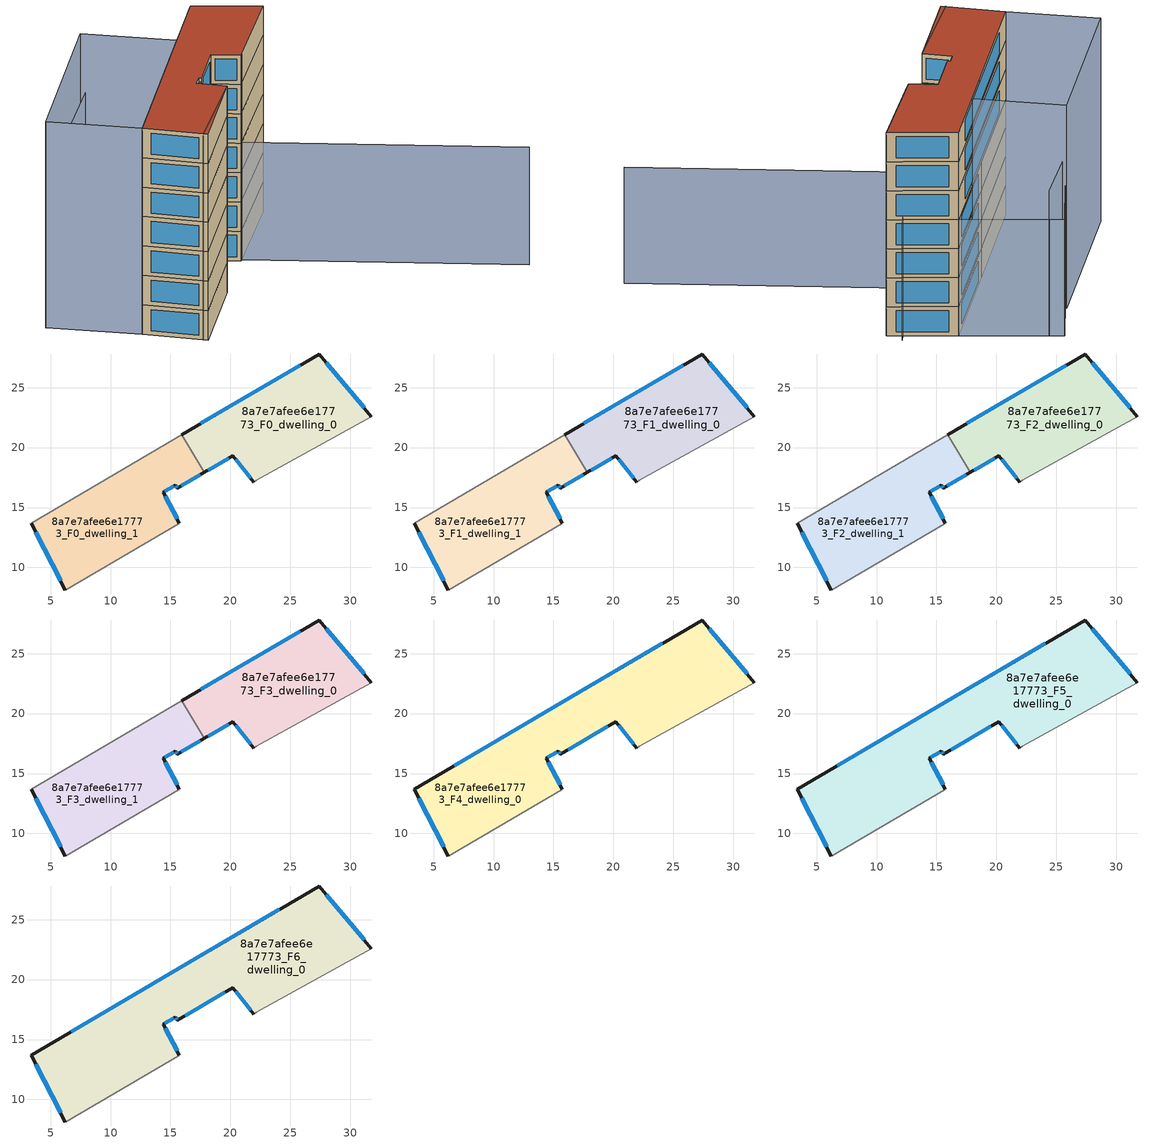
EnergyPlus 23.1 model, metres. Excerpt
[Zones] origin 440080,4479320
8a7e7afee6e17773_F0_dwelling_0
 floor ground (EU_floor_Construction): 27.41,27.81 31.77,22.58 22.17,17.26 21.94,17.13 20.19,19.32 17.81,17.93 15.96,21.09 z0
 wall outside (EU_wall_Construction): 17.81,17.93 20.19,19.32 21.94,17.13 / 31.77,22.58 27.41,27.81 15.96,21.09 z0:3
 wall adiabatic (EU_wall_Construction): 21.94,17.13 22.17,17.26 31.77,22.58 z0:3
 wall to 8a7e7afee6e17773_F0_dwelling_1 (EU_wall_Construction): 15.96,21.09 17.81,17.93 z0:3
 window (EU_Window_Construction): 20.43,19.02 21.7,17.43 / 18.14,18.12 19.86,19.13 / 25.82,26.88 17.55,22.02 / 31.16,23.3 28.01,27.08 z0.42:2.58
8a7e7afee6e17773_F0_dwelling_1
 floor ground (EU_floor_Construction): 15.96,21.09 17.81,17.93 15.58,16.61 15.4,16.85 14.4,16.29 15.75,13.68 15.69,13.64 6.24,8.12 3.37,13.7 z0
 wall outside (EU_wall_Construction): 15.75,13.68 14.4,16.29 15.4,16.85 15.58,16.61 17.81,17.93 / 3.37,13.7 6.24,8.12 z0:3
 wall adiabatic (EU_wall_Construction): 6.24,8.12 15.69,13.64 15.75,13.68 / 15.96,21.09 3.37,13.7 z0:3
 window (EU_Window_Construction): 15.43,16.82 15.55,16.65 / 14.54,16.37 15.26,16.77 / 15.56,14.04 14.58,15.93 / 3.77,12.93 5.84,8.89 / 15.89,16.8 17.5,17.74 z0.42:2.58
8a7e7afee6e17773_F1_dwelling_0
 floor to 8a7e7afee6e17773_F0_dwelling_0 (EU_floor_Construction): 27.41,27.81 31.77,22.58 22.17,17.26 21.94,17.13 20.19,19.32 17.81,17.93 15.96,21.09 z3
 wall outside (EU_wall_Construction): 17.81,17.93 20.19,19.32 21.94,17.13 / 31.77,22.58 27.41,27.81 15.96,21.09 z3:6
 wall adiabatic (EU_wall_Construction): 21.94,17.13 22.17,17.26 31.77,22.58 z3:6
 wall to 8a7e7afee6e17773_F1_dwelling_1 (EU_wall_Construction): 15.96,21.09 17.81,17.93 z3:6
 window (EU_Window_Construction): 20.43,19.02 21.7,17.43 / 18.14,18.12 19.86,19.13 / 25.82,26.88 17.55,22.02 / 31.16,23.3 28.01,27.08 z3.42:5.58
8a7e7afee6e17773_F1_dwelling_1
 floor to 8a7e7afee6e17773_F0_dwelling_1 (EU_floor_Construction): 15.96,21.09 17.81,17.93 15.58,16.61 15.4,16.85 14.4,16.29 15.75,13.68 15.69,13.64 6.24,8.12 3.37,13.7 z3
 wall outside (EU_wall_Construction): 15.75,13.68 14.4,16.29 15.4,16.85 15.58,16.61 17.81,17.93 / 3.37,13.7 6.24,8.12 z3:6
 wall adiabatic (EU_wall_Construction): 6.24,8.12 15.69,13.64 15.75,13.68 / 15.96,21.09 3.37,13.7 z3:6
 window (EU_Window_Construction): 15.43,16.82 15.55,16.65 / 14.54,16.37 15.26,16.77 / 15.56,14.04 14.58,15.93 / 3.77,12.93 5.84,8.89 / 15.89,16.8 17.5,17.74 z3.42:5.58
8a7e7afee6e17773_F2_dwelling_0
 floor to 8a7e7afee6e17773_F1_dwelling_0 (EU_floor_Construction): 27.41,27.81 31.77,22.58 22.17,17.26 21.94,17.13 20.19,19.32 17.81,17.93 15.96,21.09 z6
 wall outside (EU_wall_Construction): 17.81,17.93 20.19,19.32 21.94,17.13 / 31.77,22.58 27.41,27.81 15.96,21.09 z6:9
 wall adiabatic (EU_wall_Construction): 21.94,17.13 22.17,17.26 31.77,22.58 z6:9
 wall to 8a7e7afee6e17773_F2_dwelling_1 (EU_wall_Construction): 15.96,21.09 17.81,17.93 z6:9
 window (EU_Window_Construction): 20.43,19.02 21.7,17.43 / 18.14,18.12 19.86,19.13 / 25.82,26.88 17.55,22.02 / 31.16,23.3 28.01,27.08 z6.42:8.58
8a7e7afee6e17773_F2_dwelling_1
 floor to 8a7e7afee6e17773_F1_dwelling_1 (EU_floor_Construction): 15.96,21.09 17.81,17.93 15.58,16.61 15.4,16.85 14.4,16.29 15.75,13.68 15.69,13.64 6.24,8.12 3.37,13.7 z6
 wall outside (EU_wall_Construction): 15.75,13.68 14.4,16.29 15.4,16.85 15.58,16.61 17.81,17.93 / 3.37,13.7 6.24,8.12 z6:9
 wall adiabatic (EU_wall_Construction): 6.24,8.12 15.69,13.64 15.75,13.68 / 15.96,21.09 3.37,13.7 z6:9
 window (EU_Window_Construction): 15.43,16.82 15.55,16.65 / 14.54,16.37 15.26,16.77 / 15.56,14.04 14.58,15.93 / 3.77,12.93 5.84,8.89 / 15.89,16.8 17.5,17.74 z6.42:8.58
8a7e7afee6e17773_F3_dwelling_0
 floor to 8a7e7afee6e17773_F2_dwelling_0 (EU_floor_Construction): 27.41,27.81 31.77,22.58 22.17,17.26 21.94,17.13 20.19,19.32 17.81,17.93 15.96,21.09 z9
 wall outside (EU_wall_Construction): 17.81,17.93 20.19,19.32 21.94,17.13 / 31.77,22.58 27.41,27.81 15.96,21.09 z9:12
 wall adiabatic (EU_wall_Construction): 21.94,17.13 22.17,17.26 31.77,22.58 z9:12
 wall to 8a7e7afee6e17773_F3_dwelling_1 (EU_wall_Construction): 15.96,21.09 17.81,17.93 z9:12
 window (EU_Window_Construction): 20.43,19.02 21.7,17.43 / 18.14,18.12 19.86,19.13 / 25.82,26.88 17.55,22.02 / 31.16,23.3 28.01,27.08 z9.42:11.58
8a7e7afee6e17773_F3_dwelling_1
 floor to 8a7e7afee6e17773_F2_dwelling_1 (EU_floor_Construction): 15.96,21.09 17.81,17.93 15.58,16.61 15.4,16.85 14.4,16.29 15.75,13.68 15.69,13.64 6.24,8.12 3.37,13.7 z9
 wall outside (EU_wall_Construction): 15.75,13.68 14.4,16.29 15.4,16.85 15.58,16.61 17.81,17.93 / 3.37,13.7 6.24,8.12 z9:12
 wall adiabatic (EU_wall_Construction): 6.24,8.12 15.69,13.64 15.75,13.68 / 15.96,21.09 3.37,13.7 z9:12
 window (EU_Window_Construction): 15.43,16.82 15.55,16.65 / 14.54,16.37 15.26,16.77 / 15.56,14.04 14.58,15.93 / 3.77,12.93 5.84,8.89 / 15.89,16.8 17.5,17.74 z9.42:11.58
8a7e7afee6e17773_F4_dwelling_0
 floor to 8a7e7afee6e17773_F3_dwelling_0 (EU_floor_Construction): 27.41,27.81 31.77,22.58 22.17,17.26 21.94,17.13 20.19,19.32 17.81,17.93 15.96,21.09 z12
 floor to 8a7e7afee6e17773_F3_dwelling_1 (EU_floor_Construction): 15.96,21.09 17.81,17.93 15.58,16.61 15.4,16.85 14.4,16.29 15.75,13.68 15.69,13.64 6.24,8.12 3.37,13.7 z12
 wall outside (EU_wall_Construction): 15.75,13.68 14.4,16.29 15.4,16.85 15.58,16.61 20.19,19.32 21.94,17.13 / 31.77,22.58 27.41,27.81 3.37,13.7 6.24,8.12 z12:15
 wall adiabatic (EU_wall_Construction): 21.94,17.13 22.17,17.26 31.77,22.58 / 6.24,8.12 15.69,13.64 15.75,13.68 z12:15
 window (EU_Window_Construction): 20.43,19.02 21.7,17.43 / 16.22,16.99 19.55,18.94 / 15.43,16.82 15.55,16.65 / 14.54,16.37 15.26,16.77 / 15.56,14.04 14.58,15.93 / 3.77,12.93 5.84,8.89 / 24.07,25.85 6.71,15.66 / 31.16,23.3 28.01,27.08 z12.42:14.58
8a7e7afee6e17773_F5_dwelling_0
 floor to 8a7e7afee6e17773_F4_dwelling_0 (EU_floor_Construction): 27.41,27.81 31.77,22.58 22.17,17.26 21.94,17.13 20.19,19.32 15.58,16.61 15.4,16.85 14.4,16.29 15.75,13.68 15.69,13.64 6.24,8.12 3.37,13.7 z15
 wall outside (EU_wall_Construction): 15.75,13.68 14.4,16.29 15.4,16.85 15.58,16.61 20.19,19.32 21.94,17.13 / 31.77,22.58 27.41,27.81 3.37,13.7 6.24,8.12 z15:18
 wall adiabatic (EU_wall_Construction): 21.94,17.13 22.17,17.26 31.77,22.58 / 6.24,8.12 15.69,13.64 15.75,13.68 z15:18
 window (EU_Window_Construction): 20.43,19.02 21.7,17.43 / 16.22,16.99 19.55,18.94 / 15.43,16.82 15.55,16.65 / 14.54,16.37 15.26,16.77 / 15.56,14.04 14.58,15.93 / 3.77,12.93 5.84,8.89 / 24.07,25.85 6.71,15.66 / 31.16,23.3 28.01,27.08 z15.42:17.58
8a7e7afee6e17773_F6_dwelling_0
 floor to 8a7e7afee6e17773_F5_dwelling_0 (EU_floor_Construction): 27.41,27.81 31.77,22.58 22.17,17.26 21.94,17.13 20.19,19.32 15.58,16.61 15.4,16.85 14.4,16.29 15.75,13.68 15.69,13.64 6.24,8.12 3.37,13.7 z18
 wall outside (EU_wall_Construction): 15.75,13.68 14.4,16.29 15.4,16.85 15.58,16.61 20.19,19.32 21.94,17.13 / 31.77,22.58 27.41,27.81 3.37,13.7 6.24,8.12 z18:21
 wall adiabatic (EU_wall_Construction): 21.94,17.13 22.17,17.26 31.77,22.58 / 6.24,8.12 15.69,13.64 15.75,13.68 z18:21
 window (EU_Window_Construction): 20.43,19.02 21.7,17.43 / 16.22,16.99 19.55,18.94 / 15.43,16.82 15.55,16.65 / 14.54,16.37 15.26,16.77 / 15.56,14.04 14.58,15.93 / 3.77,12.93 5.84,8.89 / 24.07,25.85 6.71,15.66 / 31.16,23.3 28.01,27.08 z18.42:20.58
 roof outside (EU_roof_Construction): 22.17,17.26 31.77,22.58 27.41,27.81 3.37,13.7 6.24,8.12 15.69,13.64 15.75,13.68 14.4,16.29 15.4,16.85 15.58,16.61 20.19,19.32 21.94,17.13 z21
shading: 38.3,-4.09 22.17,17.26 / 22.17,17.26 31.58,24.37 / 21.1,35.54 27.41,27.81 / 27.41,27.81 21.44,22.93 / 21.44,22.93 15.12,30.66 / 15.12,30.66 21.1,35.54 z0:12; 6.03,8.53 15.69,13.64 / 20.68,23.88 3.37,13.7 / 3.37,13.7 -1.22,21.51 / -1.22,21.51 16.09,31.69 / 16.09,31.69 20.68,23.88 z0:21; 21.99,34.43 1.12,22.89 z0:15
[Building]
EU S2 Campaign: North Axis=0; Terrain=City; Solar Distribution=FullExterior
[Site:Location]
Madrid: Latitude=40.5; Longitude=-3.5; Time Zone=1; Elevation=609
[SizingPeriod:WeatherFileDays]
AnnualSizingPeriod: Begin Month=1; Begin Day of Month=1; End Month=12; End Day of Month=31; Day of Week for Start Day=Monday; Use Weather File Daylight Saving Period=No; Use Weather File Rain and Snow Indicators=No
[MATERIAL]
EU_InternalMass_Material: Roughness=MediumRough; Thickness=0.1; Conductivity=1; Density=1800; Specific Heat=900; Thermal Absorptance=0.9; Solar Absorptance=0.7; Visible Absorptance=0.7
[MATERIAL:NOMASS] Roughness=MediumRough; Thermal Absorptance=0.9; Solar Absorptance=0.7; Visible Absorptance=0.7
Name | Thermal Resistance
EU_wall_NoMass | 1.60022
EU_roof_NoMass | 1.57597
EU_floor_NoMass | 0.470652
[WINDOWMATERIAL:SIMPLEGLAZINGSYSTEM]
EU_Window_SimpleGlazing: UFactor=3.28802; Solar Heat Gain Coefficient=0.85; Visible Transmittance=0.85
[CONSTRUCTION]
EU_wall_Construction: EU_wall_NoMass
EU_roof_Construction: EU_roof_NoMass
EU_floor_Construction: EU_floor_NoMass
EU_InternalMass_Construction: EU_InternalMass_Material
EU_Window_Construction: EU_Window_SimpleGlazing
[ZONE] Type=1; Multiplier=1; Ceiling Height=autocalculate; Floor Area=autocalculate; Part of Total Floor Area=Yes
Name | Volume
8a7e7afee6e17773_F0_dwelling_0 | 246.907
8a7e7afee6e17773_F1_dwelling_0; 8a7e7afee6e17773_F2_dwelling_0; 8a7e7afee6e17773_F3_dwelling_0 | 246.906
8a7e7afee6e17773_F4_dwelling_0 | 493.812
8a7e7afee6e17773_F5_dwelling_0; 8a7e7afee6e17773_F6_dwelling_0 | 493.837
8a7e7afee6e17773_F0_dwelling_1; 8a7e7afee6e17773_F1_dwelling_1; 8a7e7afee6e17773_F2_dwelling_1; 8a7e7afee6e17773_F3_dwelling_1 | 246.909
[INTERNALMASS] Construction=EU_InternalMass_Construction
Name | Zone or ZoneList | Surface Area
8a7e7afee6e17773_F0_dwelling_0_EU_InternalMass | 8a7e7afee6e17773_F0_dwelling_0 | 82.3021
8a7e7afee6e17773_F0_dwelling_1_EU_InternalMass | 8a7e7afee6e17773_F0_dwelling_1 | 82.303
8a7e7afee6e17773_F1_dwelling_0_EU_InternalMass | 8a7e7afee6e17773_F1_dwelling_0 | 82.3021
8a7e7afee6e17773_F1_dwelling_1_EU_InternalMass | 8a7e7afee6e17773_F1_dwelling_1 | 82.303
8a7e7afee6e17773_F2_dwelling_0_EU_InternalMass | 8a7e7afee6e17773_F2_dwelling_0 | 82.3021
8a7e7afee6e17773_F2_dwelling_1_EU_InternalMass | 8a7e7afee6e17773_F2_dwelling_1 | 82.303
8a7e7afee6e17773_F3_dwelling_0_EU_InternalMass | 8a7e7afee6e17773_F3_dwelling_0 | 82.3021
8a7e7afee6e17773_F3_dwelling_1_EU_InternalMass | 8a7e7afee6e17773_F3_dwelling_1 | 82.303
8a7e7afee6e17773_F4_dwelling_0_EU_InternalMass | 8a7e7afee6e17773_F4_dwelling_0 | 164.612
8a7e7afee6e17773_F5_dwelling_0_EU_InternalMass | 8a7e7afee6e17773_F5_dwelling_0 | 164.612
8a7e7afee6e17773_F6_dwelling_0_EU_InternalMass | 8a7e7afee6e17773_F6_dwelling_0 | 164.612
[OTHEREQUIPMENT] Fuel Type=Electricity; Design Level Calculation Method=Watts/Area; Power per Zone Floor Area=1; Fraction Latent=0; Fraction Radiant=0; Fraction Lost=0; Carbon Dioxide Generation Rate=0; EndUse Subcategory=EU_Step8_InternalGains
Name | Zone or ZoneList or Space or SpaceList | Schedule
EU_Step8_InternalGain_8a7e7afee6e17773_F0_dwelling_0_f000 | 8a7e7afee6e17773_F0_dwelling_0 | EU_Step8_GainSchedule_8a7e7afee6e17773_F0_dwelling_0_f000
EU_Step8_InternalGain_8a7e7afee6e17773_F0_dwelling_1_f000 | 8a7e7afee6e17773_F0_dwelling_1 | EU_Step8_GainSchedule_8a7e7afee6e17773_F0_dwelling_1_f000
EU_Step8_InternalGain_8a7e7afee6e17773_F1_dwelling_0_f000 | 8a7e7afee6e17773_F1_dwelling_0 | EU_Step8_GainSchedule_8a7e7afee6e17773_F1_dwelling_0_f000
EU_Step8_InternalGain_8a7e7afee6e17773_F1_dwelling_1_f000 | 8a7e7afee6e17773_F1_dwelling_1 | EU_Step8_GainSchedule_8a7e7afee6e17773_F1_dwelling_1_f000
EU_Step8_InternalGain_8a7e7afee6e17773_F2_dwelling_0_f000 | 8a7e7afee6e17773_F2_dwelling_0 | EU_Step8_GainSchedule_8a7e7afee6e17773_F2_dwelling_0_f000
EU_Step8_InternalGain_8a7e7afee6e17773_F2_dwelling_1_f000 | 8a7e7afee6e17773_F2_dwelling_1 | EU_Step8_GainSchedule_8a7e7afee6e17773_F2_dwelling_1_f000
EU_Step8_InternalGain_8a7e7afee6e17773_F3_dwelling_0_f000 | 8a7e7afee6e17773_F3_dwelling_0 | EU_Step8_GainSchedule_8a7e7afee6e17773_F3_dwelling_0_f000
EU_Step8_InternalGain_8a7e7afee6e17773_F3_dwelling_1_f000 | 8a7e7afee6e17773_F3_dwelling_1 | EU_Step8_GainSchedule_8a7e7afee6e17773_F3_dwelling_1_f000
EU_Step8_InternalGain_8a7e7afee6e17773_F4_dwelling_0_f000 | 8a7e7afee6e17773_F4_dwelling_0 | EU_Step8_GainSchedule_8a7e7afee6e17773_F4_dwelling_0_f000
EU_Step8_InternalGain_8a7e7afee6e17773_F5_dwelling_0_f000 | 8a7e7afee6e17773_F5_dwelling_0 | EU_Step8_GainSchedule_8a7e7afee6e17773_F5_dwelling_0_f000
EU_Step8_InternalGain_8a7e7afee6e17773_F6_dwelling_0_f000 | 8a7e7afee6e17773_F6_dwelling_0 | EU_Step8_GainSchedule_8a7e7afee6e17773_F6_dwelling_0_f000
[ZONEVENTILATION:DESIGNFLOWRATE] Schedule=EU_AlwaysOn; Design Flow Rate Calculation Method=AirChanges/Hour; Air Changes per Hour=0.480704; Ventilation Type=Natural; Fan Pressure Rise=0; Fan Total Efficiency=1; Constant Term Coefficient=1; Temperature Term Coefficient=0; Velocity Term Coefficient=0; Velocity Squared Term Coefficient=0; Minimum Indoor Temperature=-100; Maximum Indoor Temperature=100; Delta Temperature=-100; Minimum Outdoor Temperature=-100; Maximum Outdoor Temperature=100; Maximum Wind Speed=40
Name | Zone or ZoneList or Space or SpaceList
EU_ConstantAir_8a7e7afee6e17773_F0_dwelling_0 | 8a7e7afee6e17773_F0_dwelling_0
EU_ConstantAir_8a7e7afee6e17773_F0_dwelling_1 | 8a7e7afee6e17773_F0_dwelling_1
EU_ConstantAir_8a7e7afee6e17773_F1_dwelling_0 | 8a7e7afee6e17773_F1_dwelling_0
EU_ConstantAir_8a7e7afee6e17773_F1_dwelling_1 | 8a7e7afee6e17773_F1_dwelling_1
EU_ConstantAir_8a7e7afee6e17773_F2_dwelling_0 | 8a7e7afee6e17773_F2_dwelling_0
EU_ConstantAir_8a7e7afee6e17773_F2_dwelling_1 | 8a7e7afee6e17773_F2_dwelling_1
EU_ConstantAir_8a7e7afee6e17773_F3_dwelling_0 | 8a7e7afee6e17773_F3_dwelling_0
EU_ConstantAir_8a7e7afee6e17773_F3_dwelling_1 | 8a7e7afee6e17773_F3_dwelling_1
EU_ConstantAir_8a7e7afee6e17773_F4_dwelling_0 | 8a7e7afee6e17773_F4_dwelling_0
EU_ConstantAir_8a7e7afee6e17773_F5_dwelling_0 | 8a7e7afee6e17773_F5_dwelling_0
EU_ConstantAir_8a7e7afee6e17773_F6_dwelling_0 | 8a7e7afee6e17773_F6_dwelling_0
[HVACTEMPLATE:THERMOSTAT] Constant Heating Setpoint=20; Constant Cooling Setpoint=50
EU_HeatOnly_8a7e7afee6e17773_F0_dwelling_0; EU_HeatOnly_8a7e7afee6e17773_F0_dwelling_1; EU_HeatOnly_8a7e7afee6e17773_F1_dwelling_0; EU_HeatOnly_8a7e7afee6e17773_F1_dwelling_1; EU_HeatOnly_8a7e7afee6e17773_F2_dwelling_0; EU_HeatOnly_8a7e7afee6e17773_F2_dwelling_1; EU_HeatOnly_8a7e7afee6e17773_F3_dwelling_0; EU_HeatOnly_8a7e7afee6e17773_F3_dwelling_1; EU_HeatOnly_8a7e7afee6e17773_F4_dwelling_0; EU_HeatOnly_8a7e7afee6e17773_F5_dwelling_0; EU_HeatOnly_8a7e7afee6e17773_F6_dwelling_0
[HVACTEMPLATE:ZONE:IDEALLOADSAIRSYSTEM] System Availability Schedule=EU_AlwaysOn; Maximum Heating Supply Air Temperature=50; Minimum Cooling Supply Air Temperature=13; Maximum Heating Supply Air Humidity Ratio=0.0156; Minimum Cooling Supply Air Humidity Ratio=0.0077; Heating Limit=NoLimit; Cooling Limit=NoLimit; Heating Availability Schedule=EU_AlwaysOn; Cooling Availability Schedule=EU_CoolingOff; Dehumidification Control Type=ConstantSensibleHeatRatio; Cooling Sensible Heat Ratio=0.7; Dehumidification Setpoint=60; Humidification Control Type=None; Humidification Setpoint=30; Outdoor Air Method=None; Outdoor Air Flow Rate per Person=0.00944; Outdoor Air Flow Rate per Zone Floor Area=0; Outdoor Air Flow Rate per Zone=0; Demand Controlled Ventilation Type=None; Outdoor Air Economizer Type=NoEconomizer; Heat Recovery Type=None; Sensible Heat Recovery Effectiveness=0.7; Latent Heat Recovery Effectiveness=0.65
Name | Template Thermostat
8a7e7afee6e17773_F0_dwelling_0 | EU_HeatOnly_8a7e7afee6e17773_F0_dwelling_0
8a7e7afee6e17773_F0_dwelling_1 | EU_HeatOnly_8a7e7afee6e17773_F0_dwelling_1
8a7e7afee6e17773_F1_dwelling_0 | EU_HeatOnly_8a7e7afee6e17773_F1_dwelling_0
8a7e7afee6e17773_F1_dwelling_1 | EU_HeatOnly_8a7e7afee6e17773_F1_dwelling_1
8a7e7afee6e17773_F2_dwelling_0 | EU_HeatOnly_8a7e7afee6e17773_F2_dwelling_0
8a7e7afee6e17773_F2_dwelling_1 | EU_HeatOnly_8a7e7afee6e17773_F2_dwelling_1
8a7e7afee6e17773_F3_dwelling_0 | EU_HeatOnly_8a7e7afee6e17773_F3_dwelling_0
8a7e7afee6e17773_F3_dwelling_1 | EU_HeatOnly_8a7e7afee6e17773_F3_dwelling_1
8a7e7afee6e17773_F4_dwelling_0 | EU_HeatOnly_8a7e7afee6e17773_F4_dwelling_0
8a7e7afee6e17773_F5_dwelling_0 | EU_HeatOnly_8a7e7afee6e17773_F5_dwelling_0
8a7e7afee6e17773_F6_dwelling_0 | EU_HeatOnly_8a7e7afee6e17773_F6_dwelling_0
[SIZING:ZONE] Zone Cooling Design Supply Air Temperature Input Method=SupplyAirTemperature; Zone Cooling Design Supply Air Temperature=13; Zone Heating Design Supply Air Temperature Input Method=SupplyAirTemperature; Zone Heating Design Supply Air Temperature=50; Zone Cooling Design Supply Air Humidity Ratio=0.008; Zone Heating Design Supply Air Humidity Ratio=0.008; Cooling Design Air Flow Method=DesignDay; Cooling Design Air Flow Rate=0; Cooling Minimum Air Flow per Zone Floor Area=0.000762; Cooling Minimum Air Flow=0; Cooling Minimum Air Flow Fraction=0.2; Heating Design Air Flow Method=DesignDay; Heating Design Air Flow Rate=0; Heating Maximum Air Flow per Zone Floor Area=0.002032; Heating Maximum Air Flow=0.141576; Heating Maximum Air Flow Fraction=0.3; Account for Dedicated Outdoor Air System=No; Dedicated Outdoor Air System Control Strategy=NeutralSupplyAir; Dedicated Outdoor Air Low Setpoint Temperature for Design=autosize; Dedicated Outdoor Air High Setpoint Temperature for Design=autosize; Zone Load Sizing Method=Sensible Load Only No Latent Load; Zone Latent Cooling Design Supply Air Humidity Ratio Input Method=HumidityRatioDifference; Zone Cooling Design Supply Air Humidity Ratio Difference=0.005; Zone Latent Heating Design Supply Air Humidity Ratio Input Method=HumidityRatioDifference; Zone Humidification Design Supply Air Humidity Ratio Difference=0.005
8a7e7afee6e17773_F0_dwelling_0; 8a7e7afee6e17773_F0_dwelling_1; 8a7e7afee6e17773_F1_dwelling_0; 8a7e7afee6e17773_F1_dwelling_1; 8a7e7afee6e17773_F2_dwelling_0; 8a7e7afee6e17773_F2_dwelling_1; 8a7e7afee6e17773_F3_dwelling_0; 8a7e7afee6e17773_F3_dwelling_1; 8a7e7afee6e17773_F4_dwelling_0; 8a7e7afee6e17773_F5_dwelling_0; 8a7e7afee6e17773_F6_dwelling_0
[SCHEDULE:CONSTANT]
Name | Hourly Value
EU_AlwaysOn | 1
EU_CoolingOff | 0
[SCHEDULE:FILE] Column Number=1; Rows to Skip at Top=0; Number of Hours of Data=8760; Column Separator=Comma; Interpolate to Timestep=No; Minutes per Item=60; Adjust Schedule for Daylight Savings=Yes
Name | File
EU_Step8_GainSchedule_8a7e7afee6e17773_F0_dwelling_0_f000 | ../../schedules/8a7e7afee6e17773/8a7e7afee6e17773_F0_dwelling_0_f000_gain.csv
EU_Step8_GainSchedule_8a7e7afee6e17773_F0_dwelling_1_f000 | ../../schedules/8a7e7afee6e17773/8a7e7afee6e17773_F0_dwelling_1_f000_gain.csv
EU_Step8_GainSchedule_8a7e7afee6e17773_F1_dwelling_0_f000 | ../../schedules/8a7e7afee6e17773/8a7e7afee6e17773_F1_dwelling_0_f000_gain.csv
EU_Step8_GainSchedule_8a7e7afee6e17773_F1_dwelling_1_f000 | ../../schedules/8a7e7afee6e17773/8a7e7afee6e17773_F1_dwelling_1_f000_gain.csv
EU_Step8_GainSchedule_8a7e7afee6e17773_F2_dwelling_0_f000 | ../../schedules/8a7e7afee6e17773/8a7e7afee6e17773_F2_dwelling_0_f000_gain.csv
EU_Step8_GainSchedule_8a7e7afee6e17773_F2_dwelling_1_f000 | ../../schedules/8a7e7afee6e17773/8a7e7afee6e17773_F2_dwelling_1_f000_gain.csv
EU_Step8_GainSchedule_8a7e7afee6e17773_F3_dwelling_0_f000 | ../../schedules/8a7e7afee6e17773/8a7e7afee6e17773_F3_dwelling_0_f000_gain.csv
EU_Step8_GainSchedule_8a7e7afee6e17773_F3_dwelling_1_f000 | ../../schedules/8a7e7afee6e17773/8a7e7afee6e17773_F3_dwelling_1_f000_gain.csv
EU_Step8_GainSchedule_8a7e7afee6e17773_F4_dwelling_0_f000 | ../../schedules/8a7e7afee6e17773/8a7e7afee6e17773_F4_dwelling_0_f000_gain.csv
EU_Step8_GainSchedule_8a7e7afee6e17773_F5_dwelling_0_f000 | ../../schedules/8a7e7afee6e17773/8a7e7afee6e17773_F5_dwelling_0_f000_gain.csv
EU_Step8_GainSchedule_8a7e7afee6e17773_F6_dwelling_0_f000 | ../../schedules/8a7e7afee6e17773/8a7e7afee6e17773_F6_dwelling_0_f000_gain.csv
